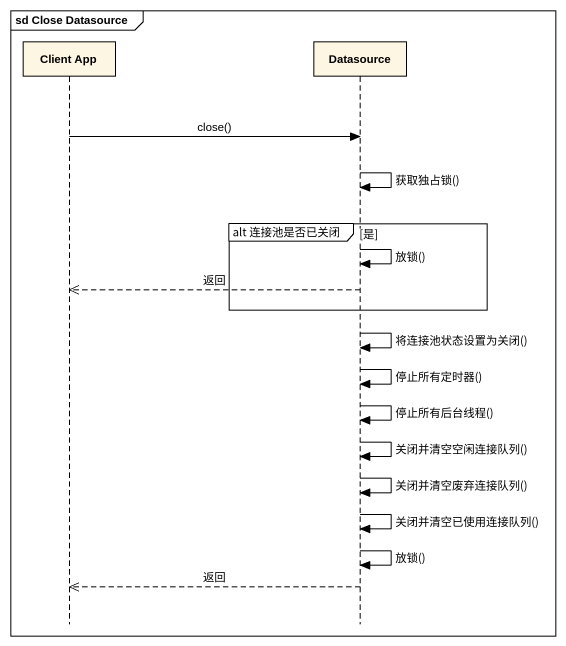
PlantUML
@startuml
mainframe sd Close Datasource
hide footbox
participant "Client App" as Client_App
participant Datasource

Client_App -> Datasource : close()
Datasource -> Datasource : 获取独占锁()
group alt 连接池是否已关闭 [是]
  Datasource -> Datasource : 放锁()
  Datasource -->> Client_App : 返回
end
Datasource -> Datasource : 将连接池状态设置为关闭()
Datasource -> Datasource : 停止所有定时器()
Datasource -> Datasource : 停止所有后台线程()
Datasource -> Datasource : 关闭并清空空闲连接队列()
Datasource -> Datasource : 关闭并清空废弃连接队列()
Datasource -> Datasource : 关闭并清空已使用连接队列()
Datasource -> Datasource : 放锁()
Datasource -->> Client_App : 返回
@enduml
